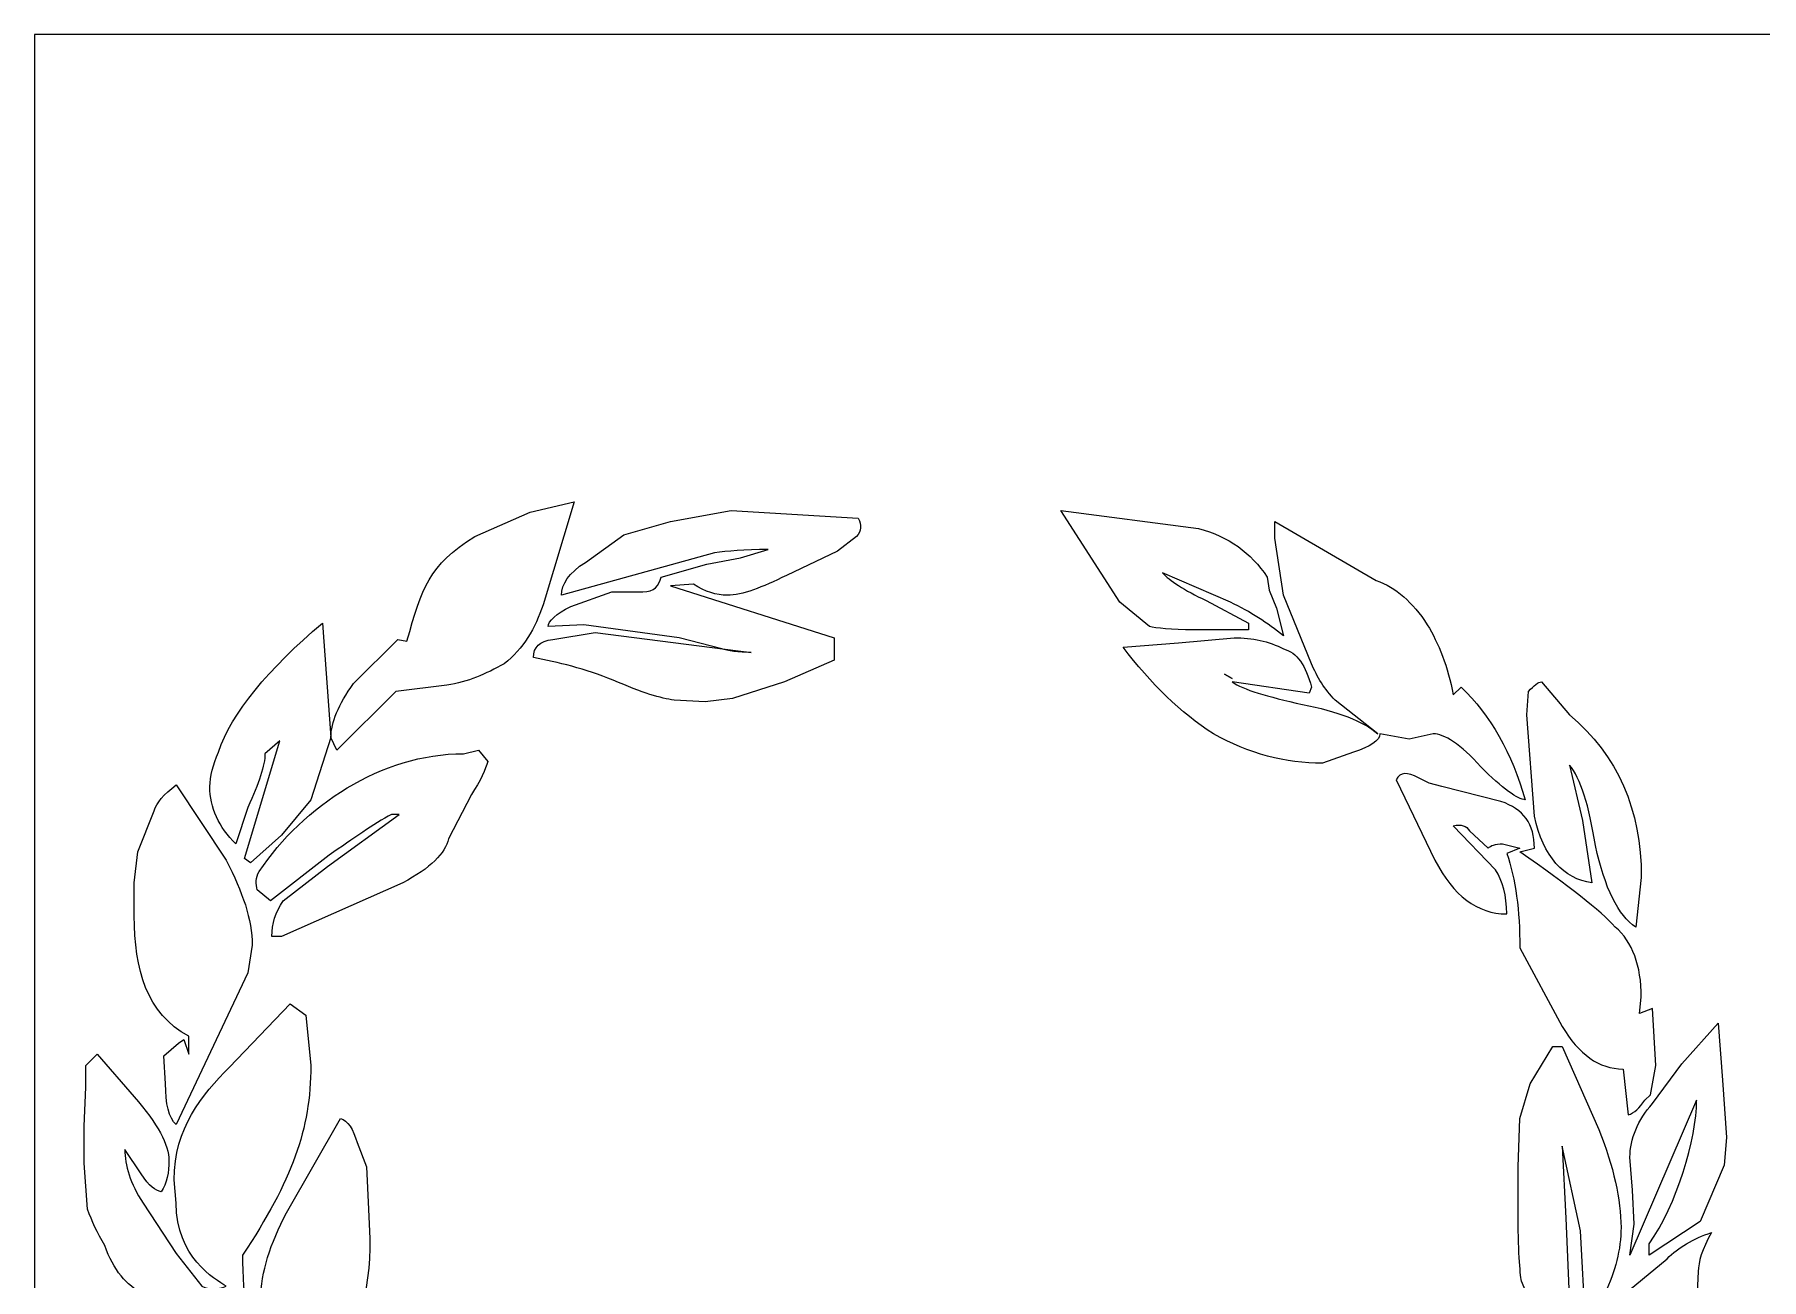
# Model space of a CAD drawing. Header units: centimetres. Extents: x -9.5 to 9.5, y -6.7 to 6.7.
# Drawn here: x -9.52 to 0, y -0.19 to 6.67 of the extents above; entities that cross this region are included whole.
import ezdxf

# ---------------------------------------------------------------- set-up
doc = ezdxf.new("R2010")
doc.units = ezdxf.units.CM
doc.header["$MEASUREMENT"] = 0
doc.layers.add('Camada 1', color=7, linetype='Continuous')

msp = doc.modelspace()

# ---------------------------------------------------------------- linework, layer by layer
at = {"layer": 'Camada 1'}
msp.add_lwpolyline([(-9.51763, -6.66966), (9.51763, -6.66966), (9.51763, 6.66972), (-9.51763, 6.66972), (-9.51763, -6.66966)], close=True, dxfattribs=at)
at = {"layer": 'Camada 1', "color": 7, "lineweight": 25}
for points, knots in [([(-6.54271, 4.09511), (-6.54271, 4.09511), (-6.7861, 4.0378), (-6.7861, 4.0378), (-6.7861, 4.0378), (-6.7861, 4.0378), (-7.09193, 3.90419), (-7.09193, 3.90419), (-7.09193, 3.90419), (-7.34553, 3.74192), (-7.3813, 3.62251), (-7.46526, 3.3269), (-7.46526, 3.3269), (-7.46526, 3.3269), (-7.51519, 3.33598), (-7.51519, 3.33598), (-7.51519, 3.33598), (-7.51519, 3.33598), (-7.7603, 3.09259), (-7.7603, 3.09259), (-7.7603, 3.09259), (-7.842, 2.97768), (-7.88399, 2.87783), (-7.88399, 2.79668), (-7.88399, 2.79668), (-7.88399, 2.79668), (-7.93109, 3.42647), (-7.93109, 3.42647), (-7.93109, 3.42647), (-8.22726, 3.17427), (-8.43266, 2.93059), (-8.50357, 2.71583), (-8.50357, 2.71583), (-8.53365, 2.64405), (-8.55122, 2.58192), (-8.55122, 2.5252), (-8.55122, 2.5252), (-8.55122, 2.41058), (-8.50357, 2.30052), (-8.40824, 2.21), (-8.40824, 2.21), (-8.40824, 2.21), (-8.34244, 2.41058), (-8.34244, 2.41058), (-8.34244, 2.41058), (-8.28002, 2.54393), (-8.24767, 2.64405), (-8.24767, 2.70649), (-8.24767, 2.70649), (-8.24767, 2.70649), (-8.16597, 2.77769), (-8.16597, 2.77769), (-8.16597, 2.77769), (-8.16597, 2.77769), (-8.36057, 2.12859), (-8.36057, 2.12859), (-8.36057, 2.12859), (-8.36057, 2.12859), (-8.32824, 2.10504), (-8.32824, 2.10504), (-8.32824, 2.10504), (-8.32824, 2.10504), (-8.15576, 2.25739), (-8.15576, 2.25739), (-8.15576, 2.25739), (-8.15576, 2.25739), (-7.99518, 2.45286), (-7.99518, 2.45286), (-7.99518, 2.45286), (-7.99518, 2.45286), (-7.88398, 2.79669), (-7.88398, 2.79669), (-7.88398, 2.79669), (-7.88398, 2.79669), (-7.85165, 2.72549), (-7.85165, 2.72549), (-7.85165, 2.72549), (-7.85165, 2.72549), (-7.52597, 3.04947), (-7.52597, 3.04947), (-7.52597, 3.04947), (-7.52597, 3.04947), (-7.24511, 3.08352), (-7.24511, 3.08352), (-7.24511, 3.08352), (-7.12994, 3.10254), (-7.03064, 3.1448), (-6.92909, 3.2024), (-6.92909, 3.2024), (-6.82355, 3.28381), (-6.75716, 3.39843), (-6.71517, 3.52723), (-6.71517, 3.52723), (-6.71517, 3.52723), (-6.54271, 4.09511), (-6.54271, 4.09511), (-6.54271, 4.09511), (-6.54271, 4.09511), (-6.54271, 4.09511), (-6.54271, 4.09511)], [0, 0, 0, 0, 0.0384615, 0.0384615, 0.0384615, 0.0384615, 0.0769231, 0.0769231, 0.0769231, 0.0769231, 0.1153846, 0.1153846, 0.1153846, 0.1153846, 0.1538462, 0.1538462, 0.1538462, 0.1538462, 0.1923077, 0.1923077, 0.1923077, 0.1923077, 0.2307692, 0.2307692, 0.2307692, 0.2307692, 0.2692308, 0.2692308, 0.2692308, 0.2692308, 0.3076923, 0.3076923, 0.3076923, 0.3076923, 0.3461538, 0.3461538, 0.3461538, 0.3461538, 0.3846154, 0.3846154, 0.3846154, 0.3846154, 0.4230769, 0.4230769, 0.4230769, 0.4230769, 0.4615385, 0.4615385, 0.4615385, 0.4615385, 0.5, 0.5, 0.5, 0.5, 0.5384615, 0.5384615, 0.5384615, 0.5384615, 0.5769231, 0.5769231, 0.5769231, 0.5769231, 0.6153846, 0.6153846, 0.6153846, 0.6153846, 0.6538462, 0.6538462, 0.6538462, 0.6538462, 0.6923077, 0.6923077, 0.6923077, 0.6923077, 0.7307692, 0.7307692, 0.7307692, 0.7307692, 0.7692308, 0.7692308, 0.7692308, 0.7692308, 0.8076923, 0.8076923, 0.8076923, 0.8076923, 0.8461538, 0.8461538, 0.8461538, 0.8461538, 0.8846154, 0.8846154, 0.8846154, 0.8846154, 0.9230769, 0.9230769, 0.9230769, 0.9230769, 1, 1, 1, 1]), ([(-4.97783, 4.00405), (-4.97783, 4.00405), (-5.67855, 4.04718), (-5.67855, 4.04718), (-5.67855, 4.04718), (-5.67855, 4.04718), (-6.01275, 3.98535), (-6.01275, 3.98535), (-6.01275, 3.98535), (-6.01275, 3.98535), (-6.27035, 3.91357), (-6.27035, 3.91357), (-6.27035, 3.91357), (-6.27035, 3.91357), (-6.48199, 3.76093), (-6.48199, 3.76093), (-6.48199, 3.76093), (-6.57163, 3.70333), (-6.61365, 3.64094), (-6.61365, 3.57966), (-6.61365, 3.57966), (-6.61365, 3.57966), (-6.09448, 3.72291), (-6.09448, 3.72291), (-6.09448, 3.72291), (-6.09448, 3.72291), (-5.7705, 3.8134), (-5.7705, 3.8134), (-5.7705, 3.8134), (-5.69957, 3.82277), (-5.60765, 3.83242), (-5.47491, 3.83242), (-5.47491, 3.83242), (-5.47491, 3.83242), (-5.62641, 3.78532), (-5.62641, 3.78532), (-5.62641, 3.78532), (-5.62641, 3.78532), (-5.81252, 3.75156), (-5.81252, 3.75156), (-5.81252, 3.75156), (-5.81252, 3.75156), (-6.06499, 3.6798), (-6.06499, 3.6798), (-6.06499, 3.6798), (-6.07576, 3.63215), (-6.10301, 3.59839), (-6.1654, 3.59839), (-6.1654, 3.59839), (-6.1654, 3.59839), (-6.33676, 3.59839), (-6.33676, 3.59839), (-6.33676, 3.59839), (-6.33676, 3.59839), (-6.562, 3.51753), (-6.562, 3.51753), (-6.562, 3.51753), (-6.64257, 3.47922), (-6.6868, 3.43638), (-6.6868, 3.40775), (-6.6868, 3.40775), (-6.6868, 3.40775), (-6.48992, 3.41738), (-6.48992, 3.41738), (-6.48992, 3.41738), (-6.48992, 3.41738), (-5.96567, 3.34533), (-5.96567, 3.34533), (-5.96567, 3.34533), (-5.96567, 3.34533), (-5.73022, 3.28376), (-5.73022, 3.28376), (-5.73022, 3.28376), (-5.69958, 3.27384), (-5.63661, 3.26476), (-5.56851, 3.26476), (-5.56851, 3.26476), (-5.56851, 3.26476), (-6.42695, 3.37398), (-6.42695, 3.37398), (-6.42695, 3.37398), (-6.42695, 3.37398), (-6.66185, 3.33593), (-6.66185, 3.33593), (-6.66185, 3.33593), (-6.73448, 3.32685), (-6.76795, 3.29368), (-6.76795, 3.23579), (-6.76795, 3.23579), (-6.6346, 3.21195), (-6.48199, 3.17422), (-6.32879, 3.1121), (-6.32879, 3.1121), (-6.16538, 3.04034), (-6.06495, 3.01137), (-5.9929, 3.00174), (-5.9929, 3.00174), (-5.9929, 3.00174), (-5.82211, 2.99266), (-5.82211, 2.99266), (-5.82211, 2.99266), (-5.82211, 2.99266), (-5.67061, 3.01139), (-5.67061, 3.01139), (-5.67061, 3.01139), (-5.67061, 3.01139), (-5.38351, 3.10246), (-5.38351, 3.10246), (-5.38351, 3.10246), (-5.38351, 3.10246), (-5.11117, 3.2216), (-5.11117, 3.2216), (-5.11117, 3.2216), (-5.11117, 3.2216), (-5.11117, 3.34529), (-5.11117, 3.34529), (-5.11117, 3.34529), (-5.11117, 3.34529), (-6.01274, 3.6321), (-6.01274, 3.6321), (-6.01274, 3.6321), (-6.01274, 3.6321), (-5.88508, 3.64091), (-5.88508, 3.64091), (-5.88508, 3.64091), (-5.82211, 3.59836), (-5.75911, 3.57963), (-5.69953, 3.57963), (-5.69953, 3.57963), (-5.61727, 3.57963), (-5.50776, 3.62247), (-5.37385, 3.68941), (-5.37385, 3.68941), (-5.37385, 3.68941), (-5.09186, 3.82273), (-5.09186, 3.82273), (-5.09186, 3.82273), (-5.09186, 3.82273), (-4.98746, 3.90414), (-4.98746, 3.90414), (-4.98746, 3.90414), (-4.95913, 3.93255), (-4.95913, 3.96632), (-4.97783, 4.00405), (-4.97783, 4.00405), (-4.97783, 4.00405), (-4.97783, 4.00405), (-4.97783, 4.00405)], [0, 0, 0, 0, 0.0263158, 0.0263158, 0.0263158, 0.0263158, 0.0526316, 0.0526316, 0.0526316, 0.0526316, 0.0789474, 0.0789474, 0.0789474, 0.0789474, 0.1052632, 0.1052632, 0.1052632, 0.1052632, 0.1315789, 0.1315789, 0.1315789, 0.1315789, 0.1578947, 0.1578947, 0.1578947, 0.1578947, 0.1842105, 0.1842105, 0.1842105, 0.1842105, 0.2105263, 0.2105263, 0.2105263, 0.2105263, 0.2368421, 0.2368421, 0.2368421, 0.2368421, 0.2631579, 0.2631579, 0.2631579, 0.2631579, 0.2894737, 0.2894737, 0.2894737, 0.2894737, 0.3157895, 0.3157895, 0.3157895, 0.3157895, 0.3421053, 0.3421053, 0.3421053, 0.3421053, 0.3684211, 0.3684211, 0.3684211, 0.3684211, 0.3947368, 0.3947368, 0.3947368, 0.3947368, 0.4210526, 0.4210526, 0.4210526, 0.4210526, 0.4473684, 0.4473684, 0.4473684, 0.4473684, 0.4736842, 0.4736842, 0.4736842, 0.4736842, 0.5, 0.5, 0.5, 0.5, 0.5263158, 0.5263158, 0.5263158, 0.5263158, 0.5526316, 0.5526316, 0.5526316, 0.5526316, 0.5789474, 0.5789474, 0.5789474, 0.5789474, 0.6052632, 0.6052632, 0.6052632, 0.6052632, 0.6315789, 0.6315789, 0.6315789, 0.6315789, 0.6578947, 0.6578947, 0.6578947, 0.6578947, 0.6842105, 0.6842105, 0.6842105, 0.6842105, 0.7105263, 0.7105263, 0.7105263, 0.7105263, 0.7368421, 0.7368421, 0.7368421, 0.7368421, 0.7631579, 0.7631579, 0.7631579, 0.7631579, 0.7894737, 0.7894737, 0.7894737, 0.7894737, 0.8157895, 0.8157895, 0.8157895, 0.8157895, 0.8421053, 0.8421053, 0.8421053, 0.8421053, 0.8684211, 0.8684211, 0.8684211, 0.8684211, 0.8947368, 0.8947368, 0.8947368, 0.8947368, 0.9210526, 0.9210526, 0.9210526, 0.9210526, 0.9473684, 0.9473684, 0.9473684, 0.9473684, 1, 1, 1, 1]), ([(-2.72363, 3.6798), (-2.81555, 3.81341), (-2.93413, 3.90419), (-3.10265, 3.94732), (-3.10265, 3.94732), (-3.10265, 3.94732), (-3.86065, 4.04717), (-3.86065, 4.04717), (-3.86065, 4.04717), (-3.86065, 4.04717), (-3.53611, 3.54134), (-3.53611, 3.54134), (-3.53611, 3.54134), (-3.53611, 3.54134), (-3.37326, 3.40773), (-3.37326, 3.40773), (-3.37326, 3.40773), (-3.33582, 3.39836), (-3.25412, 3.389), (-3.12987, 3.389), (-3.12987, 3.389), (-3.12987, 3.389), (-2.94946, 3.38899), (-2.94946, 3.38899), (-2.94946, 3.38899), (-2.94946, 3.38899), (-2.82635, 3.38899), (-2.82635, 3.38899), (-2.82635, 3.38899), (-2.82635, 3.38899), (-2.82635, 3.42643), (-2.82635, 3.42643), (-2.82635, 3.42643), (-2.82635, 3.42643), (-3.05953, 3.55068), (-3.05953, 3.55068), (-3.05953, 3.55068), (-3.18264, 3.6077), (-3.26379, 3.66104), (-3.30123, 3.70332), (-3.30123, 3.70332), (-3.30123, 3.70332), (-2.92563, 3.54134), (-2.92563, 3.54134), (-2.92563, 3.54134), (-2.81556, 3.48885), (-2.72365, 3.42643), (-2.63342, 3.35552), (-2.63342, 3.35552), (-2.63342, 3.35552), (-2.672, 3.50816), (-2.672, 3.50816), (-2.672, 3.50816), (-2.672, 3.50816), (-2.71399, 3.60772), (-2.71399, 3.60772), (-2.71399, 3.60772), (-2.71399, 3.60772), (-2.72363, 3.6798), (-2.72363, 3.6798), (-2.72363, 3.6798), (-2.72363, 3.6798), (-2.72363, 3.6798), (-2.72363, 3.6798)], [0, 0, 0, 0, 0.0588235, 0.0588235, 0.0588235, 0.0588235, 0.1176471, 0.1176471, 0.1176471, 0.1176471, 0.1764706, 0.1764706, 0.1764706, 0.1764706, 0.2352941, 0.2352941, 0.2352941, 0.2352941, 0.2941176, 0.2941176, 0.2941176, 0.2941176, 0.3529412, 0.3529412, 0.3529412, 0.3529412, 0.4117647, 0.4117647, 0.4117647, 0.4117647, 0.4705882, 0.4705882, 0.4705882, 0.4705882, 0.5294118, 0.5294118, 0.5294118, 0.5294118, 0.5882353, 0.5882353, 0.5882353, 0.5882353, 0.6470588, 0.6470588, 0.6470588, 0.6470588, 0.7058824, 0.7058824, 0.7058824, 0.7058824, 0.7647059, 0.7647059, 0.7647059, 0.7647059, 0.8235294, 0.8235294, 0.8235294, 0.8235294, 0.8823529, 0.8823529, 0.8823529, 0.8823529, 1, 1, 1, 1]), ([(-2.12335, 3.66107), (-2.12335, 3.66107), (-2.68281, 3.98532), (-2.68281, 3.98532), (-2.68281, 3.98532), (-2.68281, 3.98532), (-2.68281, 3.89454), (-2.68281, 3.89454), (-2.68281, 3.89454), (-2.68281, 3.89454), (-2.63344, 3.57966), (-2.63344, 3.57966), (-2.63344, 3.57966), (-2.63344, 3.57966), (-2.48025, 3.20234), (-2.48025, 3.20234), (-2.48025, 3.20234), (-2.44847, 3.13114), (-2.40932, 3.05965), (-2.34859, 3.00176), (-2.34859, 3.00176), (-2.34859, 3.00176), (-2.11486, 2.81623), (-2.11486, 2.81623), (-2.11486, 2.81623), (-2.19373, 2.88714), (-2.33896, 2.93992), (-2.52959, 2.97765), (-2.52959, 2.97765), (-2.72364, 3.02133), (-2.85868, 3.05964), (-2.91713, 3.10248), (-2.91713, 3.10248), (-2.91713, 3.10248), (-2.49216, 3.04036), (-2.49216, 3.04036), (-2.49216, 3.04036), (-2.49216, 3.04036), (-2.48025, 3.07325), (-2.48025, 3.07325), (-2.48025, 3.07325), (-2.50975, 3.19271), (-2.56195, 3.26476), (-2.63344, 3.28375), (-2.63344, 3.28375), (-2.71401, 3.32688), (-2.8065, 3.34532), (-2.90578, 3.34532), (-2.90578, 3.34532), (-2.90578, 3.34532), (-3.21275, 3.31696), (-3.21275, 3.31696), (-3.21275, 3.31696), (-3.21275, 3.31696), (-3.51858, 3.2937), (-3.51858, 3.2937), (-3.51858, 3.2937), (-3.36425, 3.09256), (-3.20198, 2.93056), (-3.02042, 2.81626), (-3.02042, 2.81626), (-2.82637, 2.70648), (-2.61984, 2.65344), (-2.42013, 2.65344), (-2.42013, 2.65344), (-2.42013, 2.65344), (-2.2482, 2.71583), (-2.2482, 2.71583), (-2.2482, 2.71583), (-2.1557, 2.74393), (-2.1035, 2.77769), (-2.1035, 2.81627), (-2.1035, 2.81627), (-2.1035, 2.81627), (-1.94237, 2.78706), (-1.94237, 2.78706), (-1.94237, 2.78706), (-1.94237, 2.78706), (-1.80846, 2.81627), (-1.80846, 2.81627), (-1.80846, 2.81627), (-1.75171, 2.81627), (-1.65527, 2.75925), (-1.54745, 2.63442), (-1.54745, 2.63442), (-1.42717, 2.51528), (-1.34094, 2.45286), (-1.30234, 2.45286), (-1.30234, 2.45286), (-1.37497, 2.70646), (-1.49411, 2.92067), (-1.65524, 3.07328), (-1.65524, 3.07328), (-1.65524, 3.07328), (-1.69837, 3.031), (-1.69837, 3.031), (-1.69837, 3.031), (-1.72787, 3.18364), (-1.78007, 3.31699), (-1.84191, 3.4174), (-1.84191, 3.4174), (-1.9225, 3.54134), (-2.01386, 3.62249), (-2.12335, 3.66107), (-2.12335, 3.66107), (-2.12335, 3.66107), (-2.12335, 3.66107), (-2.12335, 3.66107)], [0, 0, 0, 0, 0.0357143, 0.0357143, 0.0357143, 0.0357143, 0.0714286, 0.0714286, 0.0714286, 0.0714286, 0.1071429, 0.1071429, 0.1071429, 0.1071429, 0.1428571, 0.1428571, 0.1428571, 0.1428571, 0.1785714, 0.1785714, 0.1785714, 0.1785714, 0.2142857, 0.2142857, 0.2142857, 0.2142857, 0.25, 0.25, 0.25, 0.25, 0.2857143, 0.2857143, 0.2857143, 0.2857143, 0.3214286, 0.3214286, 0.3214286, 0.3214286, 0.3571429, 0.3571429, 0.3571429, 0.3571429, 0.3928571, 0.3928571, 0.3928571, 0.3928571, 0.4285714, 0.4285714, 0.4285714, 0.4285714, 0.4642857, 0.4642857, 0.4642857, 0.4642857, 0.5, 0.5, 0.5, 0.5, 0.5357143, 0.5357143, 0.5357143, 0.5357143, 0.5714286, 0.5714286, 0.5714286, 0.5714286, 0.6071429, 0.6071429, 0.6071429, 0.6071429, 0.6428571, 0.6428571, 0.6428571, 0.6428571, 0.6785714, 0.6785714, 0.6785714, 0.6785714, 0.7142857, 0.7142857, 0.7142857, 0.7142857, 0.75, 0.75, 0.75, 0.75, 0.7857143, 0.7857143, 0.7857143, 0.7857143, 0.8214286, 0.8214286, 0.8214286, 0.8214286, 0.8571429, 0.8571429, 0.8571429, 0.8571429, 0.8928571, 0.8928571, 0.8928571, 0.8928571, 0.9285714, 0.9285714, 0.9285714, 0.9285714, 1, 1, 1, 1]), ([(-2.91712, 3.1215), (-2.91712, 3.1215), (-2.95911, 3.14473), (-2.95911, 3.14473), (-2.95911, 3.14473), (-2.95911, 3.14473), (-2.91712, 3.1215), (-2.91712, 3.1215)], [0, 0, 0, 0, 0.3333333, 0.3333333, 0.3333333, 0.3333333, 1, 1, 1, 1]), ([(-1.05837, 2.92063), (-1.05837, 2.92063), (-1.21156, 3.10248), (-1.21156, 3.10248), (-1.21156, 3.10248), (-1.23143, 3.10248), (-1.25127, 3.08346), (-1.28363, 3.04943), (-1.28363, 3.04943), (-1.28363, 3.04943), (-1.29384, 2.92063), (-1.29384, 2.92063), (-1.29384, 2.92063), (-1.29384, 2.92063), (-1.25127, 2.3626), (-1.25127, 2.3626), (-1.25127, 2.3626), (-1.20362, 2.1385), (-1.08786, 2.01451), (-0.93467, 1.99467), (-0.93467, 1.99467), (-0.93467, 1.99467), (-0.98687, 2.3385), (-0.98687, 2.3385), (-0.98687, 2.3385), (-0.98687, 2.3385), (-1.05836, 2.64401), (-1.05836, 2.64401), (-1.05836, 2.64401), (-0.99766, 2.57281), (-0.94885, 2.41991), (-0.91538, 2.20004), (-0.91538, 2.20004), (-0.8626, 1.96686), (-0.79113, 1.81309), (-0.69183, 1.75125), (-0.69183, 1.75125), (-0.69183, 1.75125), (-0.66233, 2.02414), (-0.66233, 2.02414), (-0.66233, 2.02414), (-0.66234, 2.40062), (-0.79114, 2.69624), (-1.05837, 2.92063), (-1.05837, 2.92063), (-1.05837, 2.92063), (-1.05837, 2.92063), (-1.05837, 2.92063)], [0, 0, 0, 0, 0.0769231, 0.0769231, 0.0769231, 0.0769231, 0.1538462, 0.1538462, 0.1538462, 0.1538462, 0.2307692, 0.2307692, 0.2307692, 0.2307692, 0.3076923, 0.3076923, 0.3076923, 0.3076923, 0.3846154, 0.3846154, 0.3846154, 0.3846154, 0.4615385, 0.4615385, 0.4615385, 0.4615385, 0.5384615, 0.5384615, 0.5384615, 0.5384615, 0.6153846, 0.6153846, 0.6153846, 0.6153846, 0.6923077, 0.6923077, 0.6923077, 0.6923077, 0.7692308, 0.7692308, 0.7692308, 0.7692308, 0.8461538, 0.8461538, 0.8461538, 0.8461538, 1, 1, 1, 1]), ([(-7.01986, 2.66332), (-7.01986, 2.66332), (-7.07092, 2.72544), (-7.07092, 2.72544), (-7.07092, 2.72544), (-7.07092, 2.72544), (-7.15321, 2.70644), (-7.15321, 2.70644), (-7.15321, 2.70644), (-7.60655, 2.70644), (-8.03663, 2.4199), (-8.28002, 2.05678), (-8.28002, 2.05678), (-8.29875, 2.02416), (-8.29875, 1.98558), (-8.29023, 1.95693), (-8.29023, 1.95693), (-8.29023, 1.95693), (-8.2176, 1.8951), (-8.2176, 1.8951), (-8.2176, 1.8951), (-8.2176, 1.8951), (-7.89362, 2.14815), (-7.89362, 2.14815), (-7.89362, 2.14815), (-7.7603, 2.23808), (-7.64965, 2.31952), (-7.54979, 2.37199), (-7.54979, 2.37199), (-7.54979, 2.37199), (-7.50725, 2.37199), (-7.50725, 2.37199), (-7.50725, 2.37199), (-7.50725, 2.37199), (-7.90272, 2.08574), (-7.90272, 2.08574), (-7.90272, 2.08574), (-7.90272, 2.08574), (-8.14669, 1.89511), (-8.14669, 1.89511), (-8.14669, 1.89511), (-8.18982, 1.83299), (-8.20966, 1.77057), (-8.20966, 1.69966), (-8.20966, 1.69966), (-8.20966, 1.69966), (-8.15577, 1.69966), (-8.15577, 1.69966), (-8.15577, 1.69966), (-8.15577, 1.69966), (-7.48852, 1.9947), (-7.48852, 1.9947), (-7.48852, 1.9947), (-7.3353, 2.07611), (-7.25362, 2.15726), (-7.23547, 2.23812), (-7.23547, 2.23812), (-7.23547, 2.23812), (-7.11008, 2.48209), (-7.11008, 2.48209), (-7.11008, 2.48209), (-7.05902, 2.55381), (-7.03063, 2.62504), (-7.01986, 2.66332), (-7.01986, 2.66332), (-7.01986, 2.66332), (-7.01986, 2.66332), (-7.01986, 2.66332)], [0, 0, 0, 0, 0.0555556, 0.0555556, 0.0555556, 0.0555556, 0.1111111, 0.1111111, 0.1111111, 0.1111111, 0.1666667, 0.1666667, 0.1666667, 0.1666667, 0.2222222, 0.2222222, 0.2222222, 0.2222222, 0.2777778, 0.2777778, 0.2777778, 0.2777778, 0.3333333, 0.3333333, 0.3333333, 0.3333333, 0.3888889, 0.3888889, 0.3888889, 0.3888889, 0.4444444, 0.4444444, 0.4444444, 0.4444444, 0.5, 0.5, 0.5, 0.5, 0.5555556, 0.5555556, 0.5555556, 0.5555556, 0.6111111, 0.6111111, 0.6111111, 0.6111111, 0.6666667, 0.6666667, 0.6666667, 0.6666667, 0.7222222, 0.7222222, 0.7222222, 0.7222222, 0.7777778, 0.7777778, 0.7777778, 0.7777778, 0.8333333, 0.8333333, 0.8333333, 0.8333333, 0.8888889, 0.8888889, 0.8888889, 0.8888889, 1, 1, 1, 1]), ([(-1.25128, 2.18559), (-1.25128, 2.18559), (-1.33185, 2.1663), (-1.33185, 2.1663), (-1.33185, 2.1663), (-1.05838, 1.9754), (-0.88756, 1.84234), (-0.80588, 1.75127), (-0.80588, 1.75127), (-0.71113, 1.6707), (-0.66234, 1.5368), (-0.66234, 1.36516), (-0.66234, 1.36516), (-0.66234, 1.36516), (-0.67197, 1.27467), (-0.67197, 1.27467), (-0.67197, 1.27467), (-0.67197, 1.27467), (-0.60048, 1.30277), (-0.60048, 1.30277), (-0.60048, 1.30277), (-0.60048, 1.30277), (-0.5823, 0.98815), (-0.5823, 0.98815), (-0.5823, 0.98815), (-0.5823, 0.98815), (-0.61125, 0.82588), (-0.61125, 0.82588), (-0.61125, 0.82588), (-0.61125, 0.82588), (-0.64358, 0.79696), (-0.64358, 0.79696), (-0.64358, 0.79696), (-0.67194, 0.75412), (-0.70147, 0.72547), (-0.73494, 0.7161), (-0.73494, 0.7161), (-0.73494, 0.7161), (-0.76219, 0.96888), (-0.76219, 0.96888), (-0.76219, 0.96888), (-0.8961, 0.96888), (-1.0073, 1.05003), (-1.09808, 1.2032), (-1.09808, 1.2032), (-1.09808, 1.2032), (-1.33184, 1.63725), (-1.33184, 1.63725), (-1.33184, 1.63725), (-1.33184, 1.84236), (-1.3551, 2.01457), (-1.40391, 2.15726), (-1.40391, 2.15726), (-1.40391, 2.15726), (-1.33184, 2.18562), (-1.33184, 2.18562), (-1.33184, 2.18562), (-1.33184, 2.18562), (-1.42717, 2.21001), (-1.42717, 2.21001), (-1.42717, 2.21001), (-1.46519, 2.21001), (-1.49411, 2.20009), (-1.5066, 2.18562), (-1.5066, 2.18562), (-1.5066, 2.18562), (-1.6087, 2.28121), (-1.6087, 2.28121), (-1.6087, 2.28121), (-1.62574, 2.30957), (-1.65524, 2.31952), (-1.69837, 2.30957), (-1.69837, 2.30957), (-1.69837, 2.30957), (-1.46519, 2.06674), (-1.46519, 2.06674), (-1.46519, 2.06674), (-1.42717, 2.00462), (-1.40391, 1.92434), (-1.40391, 1.82332), (-1.40391, 1.82332), (-1.56562, 1.82332), (-1.69839, 1.92431), (-1.79938, 2.11949), (-1.79938, 2.11949), (-1.79938, 2.11949), (-2.01385, 2.56291), (-2.01385, 2.56291), (-2.01385, 2.56291), (-1.99115, 2.60601), (-1.95202, 2.60601), (-1.89071, 2.57283), (-1.89071, 2.57283), (-1.89071, 2.57283), (-1.83229, 2.54391), (-1.83229, 2.54391), (-1.83229, 2.54391), (-1.83229, 2.54391), (-1.76136, 2.52518), (-1.76136, 2.52518), (-1.76136, 2.52518), (-1.76136, 2.52518), (-1.43568, 2.44348), (-1.43568, 2.44348), (-1.43568, 2.44348), (-1.312, 2.40062), (-1.25128, 2.3195), (-1.25128, 2.18559), (-1.25128, 2.18559), (-1.25128, 2.18559), (-1.25128, 2.18559), (-1.25128, 2.18559)], [0, 0, 0, 0, 0.0344828, 0.0344828, 0.0344828, 0.0344828, 0.0689655, 0.0689655, 0.0689655, 0.0689655, 0.1034483, 0.1034483, 0.1034483, 0.1034483, 0.137931, 0.137931, 0.137931, 0.137931, 0.1724138, 0.1724138, 0.1724138, 0.1724138, 0.2068966, 0.2068966, 0.2068966, 0.2068966, 0.2413793, 0.2413793, 0.2413793, 0.2413793, 0.2758621, 0.2758621, 0.2758621, 0.2758621, 0.3103448, 0.3103448, 0.3103448, 0.3103448, 0.3448276, 0.3448276, 0.3448276, 0.3448276, 0.3793103, 0.3793103, 0.3793103, 0.3793103, 0.4137931, 0.4137931, 0.4137931, 0.4137931, 0.4482759, 0.4482759, 0.4482759, 0.4482759, 0.4827586, 0.4827586, 0.4827586, 0.4827586, 0.5172414, 0.5172414, 0.5172414, 0.5172414, 0.5517241, 0.5517241, 0.5517241, 0.5517241, 0.5862069, 0.5862069, 0.5862069, 0.5862069, 0.6206897, 0.6206897, 0.6206897, 0.6206897, 0.6551724, 0.6551724, 0.6551724, 0.6551724, 0.6896552, 0.6896552, 0.6896552, 0.6896552, 0.7241379, 0.7241379, 0.7241379, 0.7241379, 0.7586207, 0.7586207, 0.7586207, 0.7586207, 0.7931034, 0.7931034, 0.7931034, 0.7931034, 0.8275862, 0.8275862, 0.8275862, 0.8275862, 0.862069, 0.862069, 0.862069, 0.862069, 0.8965517, 0.8965517, 0.8965517, 0.8965517, 0.9310345, 0.9310345, 0.9310345, 0.9310345, 1, 1, 1, 1]), ([(-8.34243, 1.49876), (-8.34243, 1.49876), (-8.31804, 1.65082), (-8.31804, 1.65082), (-8.31804, 1.65082), (-8.31804, 1.79467), (-8.3708, 1.94244), (-8.46102, 2.11948), (-8.46102, 2.11948), (-8.46102, 2.11948), (-8.73732, 2.53424), (-8.73732, 2.53424), (-8.73732, 2.53424), (-8.80484, 2.48204), (-8.84797, 2.4338), (-8.8576, 2.39097), (-8.8576, 2.39097), (-8.8576, 2.39097), (-8.94896, 2.16629), (-8.94896, 2.16629), (-8.94896, 2.16629), (-8.94896, 2.16629), (-8.96769, 1.99468), (-8.96769, 1.99468), (-8.96769, 1.99468), (-8.96769, 1.99468), (-8.96769, 1.81312), (-8.96769, 1.81312), (-8.96769, 1.81312), (-8.96769, 1.51779), (-8.90131, 1.27467), (-8.66699, 1.14986), (-8.66699, 1.14986), (-8.66699, 1.14986), (-8.66699, 1.05001), (-8.66699, 1.05001), (-8.66699, 1.05001), (-8.66699, 1.05001), (-8.69422, 1.13142), (-8.69422, 1.13142), (-8.69422, 1.13142), (-8.69422, 1.13142), (-8.72428, 1.11213), (-8.72428, 1.11213), (-8.72428, 1.11213), (-8.72428, 1.11213), (-8.80485, 1.04093), (-8.80485, 1.04093), (-8.80485, 1.04093), (-8.80485, 1.04093), (-8.79577, 0.88774), (-8.79577, 0.88774), (-8.79577, 0.88774), (-8.79577, 0.77855), (-8.77704, 0.69682), (-8.73732, 0.66364), (-8.73732, 0.66364), (-8.73732, 0.66364), (-8.34243, 1.49876), (-8.34243, 1.49876), (-8.34243, 1.49876), (-8.34243, 1.49876), (-8.34243, 1.49876), (-8.34243, 1.49876)], [0, 0, 0, 0, 0.0588235, 0.0588235, 0.0588235, 0.0588235, 0.1176471, 0.1176471, 0.1176471, 0.1176471, 0.1764706, 0.1764706, 0.1764706, 0.1764706, 0.2352941, 0.2352941, 0.2352941, 0.2352941, 0.2941176, 0.2941176, 0.2941176, 0.2941176, 0.3529412, 0.3529412, 0.3529412, 0.3529412, 0.4117647, 0.4117647, 0.4117647, 0.4117647, 0.4705882, 0.4705882, 0.4705882, 0.4705882, 0.5294118, 0.5294118, 0.5294118, 0.5294118, 0.5882353, 0.5882353, 0.5882353, 0.5882353, 0.6470588, 0.6470588, 0.6470588, 0.6470588, 0.7058824, 0.7058824, 0.7058824, 0.7058824, 0.7647059, 0.7647059, 0.7647059, 0.7647059, 0.8235294, 0.8235294, 0.8235294, 0.8235294, 0.8823529, 0.8823529, 0.8823529, 0.8823529, 1, 1, 1, 1]), ([(-8.023, 1.26473), (-8.023, 1.26473), (-8.10867, 1.32744), (-8.10867, 1.32744), (-8.10867, 1.32744), (-8.10867, 1.32744), (-8.44342, 0.97848), (-8.44342, 0.97848), (-8.44342, 0.97848), (-8.59606, 0.82584), (-8.74809, 0.64458), (-8.74809, 0.35779), (-8.74809, 0.35779), (-8.74809, 0.35779), (-8.73732, 0.22928), (-8.73732, 0.22928), (-8.73732, 0.22928), (-8.73732, -0.06663), (-8.52399, -0.19088), (-8.46102, -0.22832), (-8.46102, -0.22832), (-8.51436, -0.24845), (-8.55122, -0.24845), (-8.59606, -0.22832), (-8.59606, -0.22832), (-8.59606, -0.22832), (-8.73732, -0.04732), (-8.73732, -0.04732), (-8.73732, -0.04732), (-8.73732, -0.04732), (-8.91888, 0.2293), (-8.91888, 0.2293), (-8.91888, 0.2293), (-8.99095, 0.33881), (-9.01987, 0.43922), (-9.01987, 0.52518), (-9.01987, 0.52518), (-9.01987, 0.52518), (-8.92965, 0.39127), (-8.92965, 0.39127), (-8.92965, 0.39127), (-8.88652, 0.32007), (-8.84795, 0.30078), (-8.82014, 0.29113), (-8.82014, 0.29113), (-8.78667, 0.33878), (-8.77704, 0.40091), (-8.77704, 0.46332), (-8.77704, 0.46332), (-8.77704, 0.5541), (-8.83774, 0.66361), (-8.96767, 0.81593), (-8.96767, 0.81593), (-8.96767, 0.81593), (-9.17248, 1.05001), (-9.17248, 1.05001), (-9.17248, 1.05001), (-9.17248, 1.05001), (-9.2349, 0.98815), (-9.2349, 0.98815), (-9.2349, 0.98815), (-9.2349, 0.98815), (-9.2349, 0.86843), (-9.2349, 0.86843), (-9.2349, 0.86843), (-9.2349, 0.86843), (-9.24398, 0.65425), (-9.24398, 0.65425), (-9.24398, 0.65425), (-9.24398, 0.65425), (-9.24398, 0.44941), (-9.24398, 0.44941), (-9.24398, 0.44941), (-9.24398, 0.44941), (-9.22525, 0.19607), (-9.22525, 0.19607), (-9.22525, 0.19607), (-9.20141, 0.12913), (-9.17247, 0.06756), (-9.13048, -0.00451), (-9.13048, -0.00451), (-9.08227, -0.13786), (-9.01076, -0.22835), (-8.91884, -0.26721), (-8.91884, -0.26721), (-8.91884, -0.26721), (-8.54268, -0.39146), (-8.54268, -0.39146), (-8.54268, -0.39146), (-8.46098, -0.5441), (-8.34239, -0.65329), (-8.14665, -0.77783), (-8.14665, -0.77783), (-7.95599, -0.89729), (-7.83119, -1.01188), (-7.76991, -1.12081), (-7.76991, -1.12081), (-7.76991, -0.9591), (-7.93104, -0.81585), (-7.93104, -0.73529), (-7.93104, -0.73529), (-7.73133, -0.54408), (-7.66889, -0.25811), (-7.66889, 0.0338), (-7.66889, 0.0338), (-7.66889, 0.0338), (-7.67797, 0.19607), (-7.67797, 0.19607), (-7.67797, 0.19607), (-7.67797, 0.19607), (-7.68818, 0.42983), (-7.68818, 0.42983), (-7.68818, 0.42983), (-7.68818, 0.42983), (-7.74038, 0.56315), (-7.74038, 0.56315), (-7.74038, 0.56315), (-7.76022, 0.63493), (-7.79314, 0.68772), (-7.83116, 0.69676), (-7.83116, 0.69676), (-7.83116, 0.69676), (-8.1291, 0.17648), (-8.1291, 0.17648), (-8.1291, 0.17648), (-8.2176, 0.00484), (-8.27039, -0.14777), (-8.27039, -0.3007), (-8.27039, -0.3007), (-8.27039, -0.3007), (-8.24769, -0.4627), (-8.24769, -0.4627), (-8.24769, -0.4627), (-8.24769, -0.4627), (-8.18131, -0.59687), (-8.18131, -0.59687), (-8.18131, -0.59687), (-8.18131, -0.59687), (-8.12911, -0.70667), (-8.12911, -0.70667), (-8.12911, -0.70667), (-8.36062, -0.57247), (-8.37081, -0.26725), (-8.37081, -0.05757), (-8.37081, -0.05757), (-8.09792, 0.35775), (-7.99521, 0.6349), (-7.99521, 0.98809), (-7.99521, 0.98809), (-7.99521, 0.98809), (-8.023, 1.26473), (-8.023, 1.26473), (-8.023, 1.26473), (-8.023, 1.26473), (-8.023, 1.26473), (-8.023, 1.26473)], [0, 0, 0, 0, 0.025, 0.025, 0.025, 0.025, 0.05, 0.05, 0.05, 0.05, 0.075, 0.075, 0.075, 0.075, 0.1, 0.1, 0.1, 0.1, 0.125, 0.125, 0.125, 0.125, 0.15, 0.15, 0.15, 0.15, 0.175, 0.175, 0.175, 0.175, 0.2, 0.2, 0.2, 0.2, 0.225, 0.225, 0.225, 0.225, 0.25, 0.25, 0.25, 0.25, 0.275, 0.275, 0.275, 0.275, 0.3, 0.3, 0.3, 0.3, 0.325, 0.325, 0.325, 0.325, 0.35, 0.35, 0.35, 0.35, 0.375, 0.375, 0.375, 0.375, 0.4, 0.4, 0.4, 0.4, 0.425, 0.425, 0.425, 0.425, 0.45, 0.45, 0.45, 0.45, 0.475, 0.475, 0.475, 0.475, 0.5, 0.5, 0.5, 0.5, 0.525, 0.525, 0.525, 0.525, 0.55, 0.55, 0.55, 0.55, 0.575, 0.575, 0.575, 0.575, 0.6, 0.6, 0.6, 0.6, 0.625, 0.625, 0.625, 0.625, 0.65, 0.65, 0.65, 0.65, 0.675, 0.675, 0.675, 0.675, 0.7, 0.7, 0.7, 0.7, 0.725, 0.725, 0.725, 0.725, 0.75, 0.75, 0.75, 0.75, 0.775, 0.775, 0.775, 0.775, 0.8, 0.8, 0.8, 0.8, 0.825, 0.825, 0.825, 0.825, 0.85, 0.85, 0.85, 0.85, 0.875, 0.875, 0.875, 0.875, 0.9, 0.9, 0.9, 0.9, 0.925, 0.925, 0.925, 0.925, 0.95, 0.95, 0.95, 0.95, 1, 1, 1, 1]), ([(-0.23848, 1.2219), (-0.23848, 1.2219), (-0.43877, 0.9978), (-0.43877, 0.9978), (-0.43877, 0.9978), (-0.43877, 0.9978), (-0.60048, 0.77851), (-0.60048, 0.77851), (-0.60048, 0.77851), (-0.6816, 0.68773), (-0.72473, 0.58274), (-0.72473, 0.4826), (-0.72473, 0.4826), (-0.72473, 0.4826), (-0.7111, 0.30075), (-0.7111, 0.30075), (-0.7111, 0.30075), (-0.7111, 0.30075), (-0.70144, 0.11438), (-0.70144, 0.11438), (-0.70144, 0.11438), (-0.70144, 0.11438), (-0.7247, -0.05752), (-0.7247, -0.05752), (-0.7247, -0.05752), (-0.7247, -0.05752), (-0.35759, 0.79695), (-0.35759, 0.79695), (-0.35759, 0.79695), (-0.35759, 0.58274), (-0.46768, 0.21992), (-0.61858, 0.00487), (-0.61858, 0.00487), (-0.61858, 0.00487), (-0.61858, -0.05752), (-0.61858, -0.05752), (-0.61858, -0.05752), (-0.61858, -0.05752), (-0.33772, 0.12914), (-0.33772, 0.12914), (-0.33772, 0.12914), (-0.33772, 0.12914), (-0.20495, 0.43921), (-0.20495, 0.43921), (-0.20495, 0.43921), (-0.20495, 0.43921), (-0.19304, 0.59156), (-0.19304, 0.59156), (-0.19304, 0.59156), (-0.19304, 0.59156), (-0.21402, 0.90702), (-0.21402, 0.90702), (-0.21402, 0.90702), (-0.21402, 0.90702), (-0.23848, 1.2219), (-0.23848, 1.2219), (-0.23848, 1.2219), (-0.23848, 1.2219), (-0.23848, 1.2219), (-0.23848, 1.2219)], [0, 0, 0, 0, 0.0625, 0.0625, 0.0625, 0.0625, 0.125, 0.125, 0.125, 0.125, 0.1875, 0.1875, 0.1875, 0.1875, 0.25, 0.25, 0.25, 0.25, 0.3125, 0.3125, 0.3125, 0.3125, 0.375, 0.375, 0.375, 0.375, 0.4375, 0.4375, 0.4375, 0.4375, 0.5, 0.5, 0.5, 0.5, 0.5625, 0.5625, 0.5625, 0.5625, 0.625, 0.625, 0.625, 0.625, 0.6875, 0.6875, 0.6875, 0.6875, 0.75, 0.75, 0.75, 0.75, 0.8125, 0.8125, 0.8125, 0.8125, 0.875, 0.875, 0.875, 0.875, 1, 1, 1, 1]), ([(-1.15026, 1.0931), (-1.15026, 1.0931), (-1.27453, 0.8877), (-1.27453, 0.8877), (-1.27453, 0.8877), (-1.27453, 0.8877), (-1.33184, 0.69678), (-1.33184, 0.69678), (-1.33184, 0.69678), (-1.33184, 0.69678), (-1.34094, 0.42984), (-1.34094, 0.42984), (-1.34094, 0.42984), (-1.34094, 0.42984), (-1.34094, 0.18642), (-1.34094, 0.18642), (-1.34094, 0.18642), (-1.34094, -0.02408), (-1.33184, -0.15712), (-1.32165, -0.20053), (-1.32165, -0.20053), (-1.32165, -0.20053), (-1.2314, -0.41984), (-1.2314, -0.41984), (-1.2314, -0.41984), (-1.2314, -0.41984), (-1.15933, -0.61587), (-1.15933, -0.61587), (-1.15933, -0.61587), (-1.15933, -0.66381), (-1.18828, -0.77785), (-1.25125, -0.93133), (-1.25125, -0.93133), (-1.25125, -0.93133), (-1.3551, -1.1929), (-1.3551, -1.1929), (-1.3551, -1.1929), (-1.36476, -1.23574), (-1.37497, -1.2746), (-1.44591, -1.35546), (-1.44591, -1.35546), (-1.44591, -1.35546), (-1.51796, -1.51776), (-1.51796, -1.51776), (-1.51796, -1.51776), (-1.44591, -1.51776), (-1.38405, -1.48884), (-1.33185, -1.43661), (-1.33185, -1.43661), (-1.33185, -1.43661), (-1.15027, -1.27463), (-1.15027, -1.27463), (-1.15027, -1.27463), (-0.9154, -1.16485), (-0.73495, -1.08312), (-0.64359, -1.01193), (-0.64359, -1.01193), (-0.52842, -0.93988), (-0.43878, -0.83037), (-0.35763, -0.66384), (-0.35763, -0.66384), (-0.35763, -0.66384), (-0.35763, -0.33901), (-0.35763, -0.33901), (-0.35763, -0.33901), (-0.35763, -0.33901), (-0.348, -0.1478), (-0.348, -0.1478), (-0.348, -0.1478), (-0.348, -0.09533), (-0.32871, -0.02411), (-0.27537, 0.06752), (-0.27537, 0.06752), (-0.37692, 0.03376), (-0.45751, -0.01418), (-0.52048, -0.07689), (-0.52048, -0.07689), (-0.52048, -0.07689), (-0.79112, -0.30073), (-0.79112, -0.30073), (-0.79112, -0.30073), (-0.89608, -0.3623), (-0.97778, -0.50073), (-1.03964, -0.72512), (-1.03964, -0.72512), (-1.03964, -0.72512), (-1.09806, -1.01193), (-1.09806, -1.01193), (-1.09806, -1.01193), (-1.09806, -1.01193), (-1.15026, -1.10271), (-1.15026, -1.10271), (-1.15026, -1.10271), (-1.15026, -1.10271), (-1.15026, -0.93989), (-1.15026, -0.93989), (-1.15026, -0.93989), (-1.15026, -0.93989), (-1.07821, -0.64456), (-1.07821, -0.64456), (-1.07821, -0.64456), (-1.07821, -0.64456), (-1.05837, -0.3291), (-1.05837, -0.3291), (-1.05837, -0.3291), (-1.05837, -0.3291), (-1.07821, 0.14776), (-1.07821, 0.14776), (-1.07821, 0.14776), (-1.07821, 0.14776), (-1.09805, 0.54323), (-1.09805, 0.54323), (-1.09805, 0.54323), (-1.09805, 0.54323), (-0.99764, 0.07629), (-0.99764, 0.07629), (-0.99764, 0.07629), (-0.99764, 0.07629), (-0.96983, -0.43436), (-0.96983, -0.43436), (-0.96983, -0.43436), (-0.96983, -0.43436), (-0.86259, -0.26728), (-0.86259, -0.26728), (-0.86259, -0.26728), (-0.80584, -0.14785), (-0.77409, -0.02415), (-0.77409, 0.09557), (-0.77409, 0.09557), (-0.77409, 0.24847), (-0.81494, 0.42977), (-0.89609, 0.63487), (-0.89609, 0.63487), (-0.89609, 0.63487), (-1.09807, 1.09302), (-1.09807, 1.09302), (-1.09807, 1.09302), (-1.09807, 1.09302), (-1.15026, 1.09305), (-1.15026, 1.09305), (-1.15026, 1.09305), (-1.15026, 1.09305), (-1.15026, 1.0931), (-1.15026, 1.0931)], [0, 0, 0, 0, 0.027027, 0.027027, 0.027027, 0.027027, 0.0540541, 0.0540541, 0.0540541, 0.0540541, 0.0810811, 0.0810811, 0.0810811, 0.0810811, 0.1081081, 0.1081081, 0.1081081, 0.1081081, 0.1351351, 0.1351351, 0.1351351, 0.1351351, 0.1621622, 0.1621622, 0.1621622, 0.1621622, 0.1891892, 0.1891892, 0.1891892, 0.1891892, 0.2162162, 0.2162162, 0.2162162, 0.2162162, 0.2432432, 0.2432432, 0.2432432, 0.2432432, 0.2702703, 0.2702703, 0.2702703, 0.2702703, 0.2972973, 0.2972973, 0.2972973, 0.2972973, 0.3243243, 0.3243243, 0.3243243, 0.3243243, 0.3513514, 0.3513514, 0.3513514, 0.3513514, 0.3783784, 0.3783784, 0.3783784, 0.3783784, 0.4054054, 0.4054054, 0.4054054, 0.4054054, 0.4324324, 0.4324324, 0.4324324, 0.4324324, 0.4594595, 0.4594595, 0.4594595, 0.4594595, 0.4864865, 0.4864865, 0.4864865, 0.4864865, 0.5135135, 0.5135135, 0.5135135, 0.5135135, 0.5405405, 0.5405405, 0.5405405, 0.5405405, 0.5675676, 0.5675676, 0.5675676, 0.5675676, 0.5945946, 0.5945946, 0.5945946, 0.5945946, 0.6216216, 0.6216216, 0.6216216, 0.6216216, 0.6486486, 0.6486486, 0.6486486, 0.6486486, 0.6756757, 0.6756757, 0.6756757, 0.6756757, 0.7027027, 0.7027027, 0.7027027, 0.7027027, 0.7297297, 0.7297297, 0.7297297, 0.7297297, 0.7567568, 0.7567568, 0.7567568, 0.7567568, 0.7837838, 0.7837838, 0.7837838, 0.7837838, 0.8108108, 0.8108108, 0.8108108, 0.8108108, 0.8378378, 0.8378378, 0.8378378, 0.8378378, 0.8648649, 0.8648649, 0.8648649, 0.8648649, 0.8918919, 0.8918919, 0.8918919, 0.8918919, 0.9189189, 0.9189189, 0.9189189, 0.9189189, 0.9459459, 0.9459459, 0.9459459, 0.9459459, 1, 1, 1, 1])]:
    msp.add_open_spline(points, degree=3, knots=knots, dxfattribs=at)

doc.saveas('drawing.dxf')
